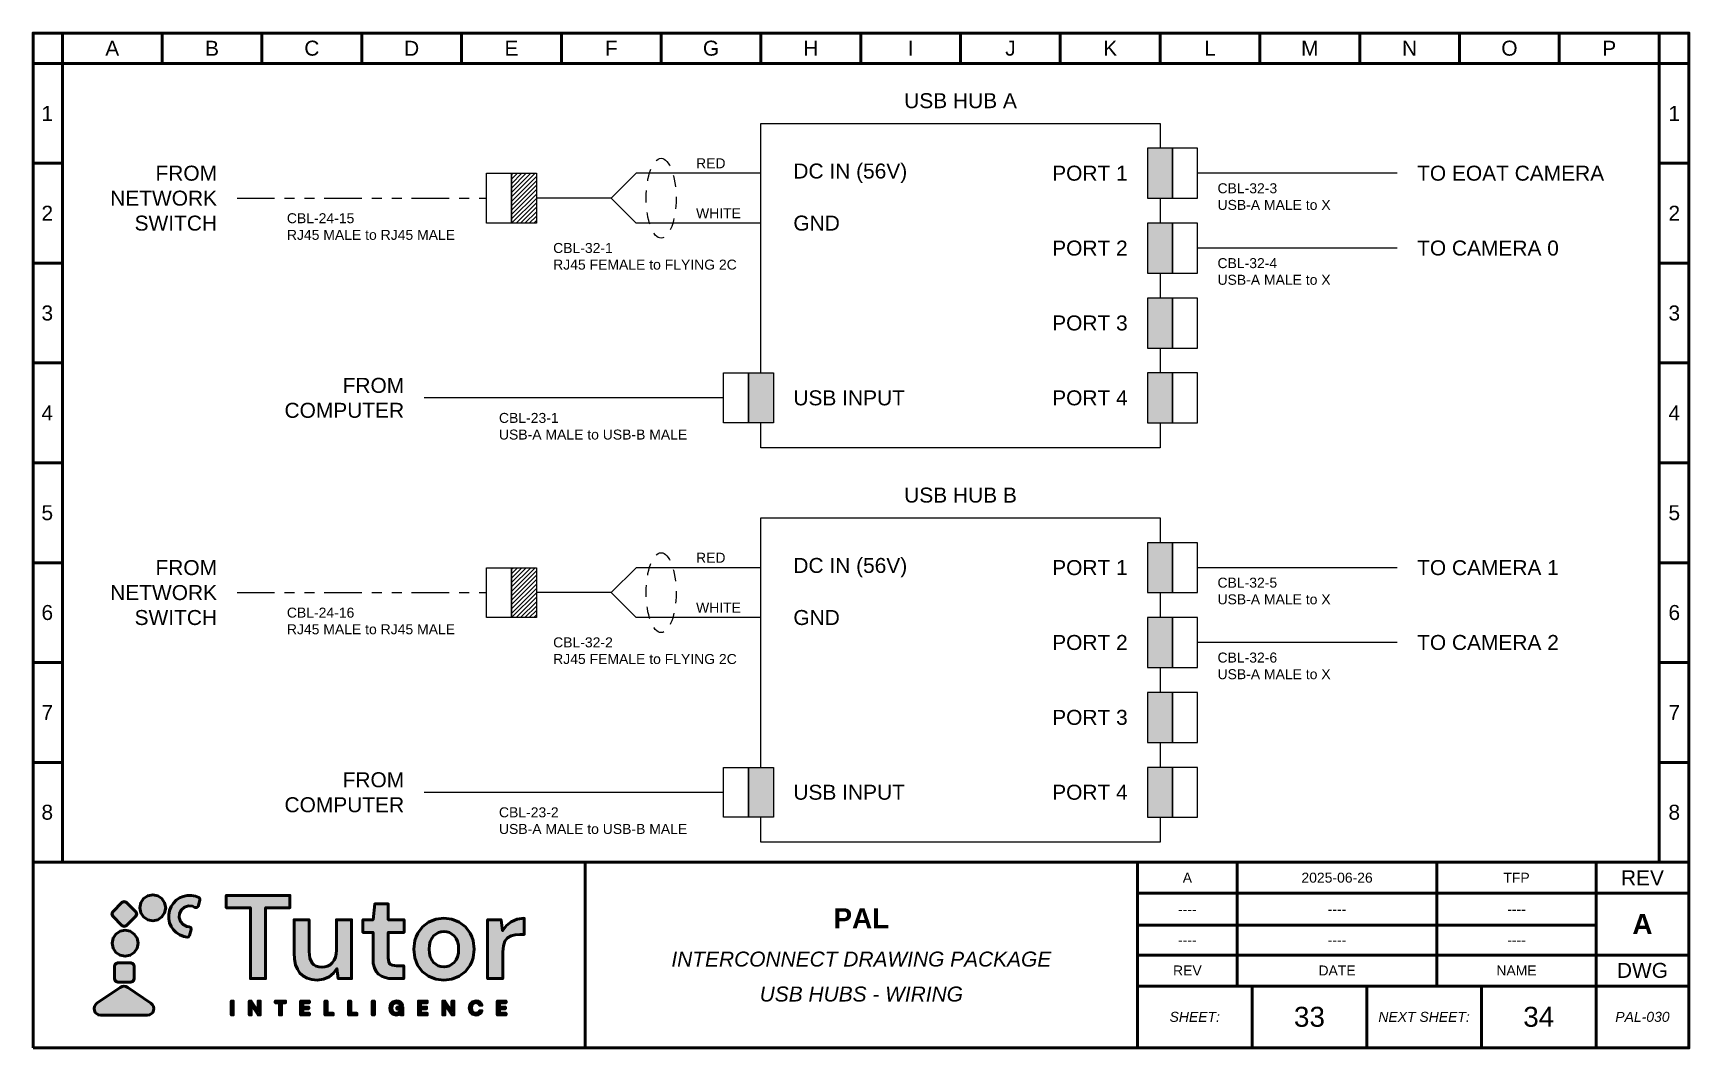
# Paper-space layout 'PAL-033' of a CAD drawing. Header units: inches. Extents: x 0 to 16.6, y 0 to 10.2.
# The model-space entities are those that its viewports show. They can reach past a viewport. Long polylines and large blocks are cut down to what shows.
import ezdxf

# ---------------------------------------------------------------- set-up
doc = ezdxf.new("R2010")
doc.units = ezdxf.units.IN
doc.header["$MEASUREMENT"] = 0
for name, pattern in [('ACAD_ISO02W100', [15, 12, -3]), ('ACAD_ISO03W100', [30, 12, -18]), ('PHANTOM', [2.5, 1.25, -0.25, 0.25, -0.25, 0.25, -0.25])]:
    doc.linetypes.add(name, pattern=pattern)
doc.layers.add('Layer 1', color=7, linetype='Continuous')
doc.styles.get("Standard").update_dxf_attribs({"font": 'arial.ttf'})

msp = doc.modelspace()

# ---------------------------------------------------------------- hatches: boundary and pattern name
h = msp.add_hatch(color=3)
h.dxf.hatch_style = 1
h.paths.add_polyline_path([(57.27, 24.521), (57.02, 24.521), (57.02, 24.021), (57.27, 24.021)])
h.paths.add_polyline_path([(61.27, 24.521), (61.02, 24.521), (61.02, 24.021), (61.27, 24.021)])
h.paths.add_polyline_path([(61.27, 25.271), (61.02, 25.271), (61.02, 24.771), (61.27, 24.771)])
h.paths.add_polyline_path([(61.27, 26.021), (61.02, 26.021), (61.02, 25.521), (61.27, 25.521)])
h.paths.add_polyline_path([(61.27, 26.771), (61.02, 26.771), (61.02, 26.271), (61.27, 26.271)])
h = msp.add_hatch()
h.set_pattern_fill('ANSI31', color=5, scale=0.25)
h.set_pattern_definition([(45, (39.25, 2.271257), (-0.022097087, 0.022097087), [])])
h.paths.add_polyline_path([(54.895, 26.521), (54.645, 26.521), (54.645, 26.021), (54.895, 26.021)])
h = msp.add_hatch(color=3)
h.dxf.hatch_style = 1
h.paths.add_polyline_path([(57.27, 20.571), (57.02, 20.571), (57.02, 20.071), (57.27, 20.071)])
h.paths.add_polyline_path([(61.27, 20.571), (61.02, 20.571), (61.02, 20.071), (61.27, 20.071)])
h.paths.add_polyline_path([(61.27, 21.321), (61.02, 21.321), (61.02, 20.821), (61.27, 20.821)])
h.paths.add_polyline_path([(61.27, 22.071), (61.02, 22.071), (61.02, 21.571), (61.27, 21.571)])
h.paths.add_polyline_path([(61.27, 22.821), (61.02, 22.821), (61.02, 22.321), (61.27, 22.321)])
h = msp.add_hatch()
h.set_pattern_fill('ANSI31', color=5, scale=0.25)
h.set_pattern_definition([(45, (39.25, -1.678743), (-0.022097087, 0.022097087), [])])
h.paths.add_polyline_path([(54.895, 22.571), (54.645, 22.571), (54.645, 22.071), (54.895, 22.071)])

# ---------------------------------------------------------------- linework, layer by layer
at = {"color": 3}
for p, q in [((55.645, 26.271), (55.895, 26.521)), ((57.145, 26.521), (55.895, 26.521)), ((63.52, 26.521), (61.52, 26.521)), ((55.645, 26.271), (54.895, 26.271)), ((55.645, 26.271), (55.895, 26.021)), ((57.145, 26.021), (55.895, 26.021)), ((63.52, 25.771), (61.52, 25.771)), ((56.77, 24.271), (53.77, 24.271)), ((55.645, 22.321), (55.895, 22.571)), ((57.145, 22.571), (55.895, 22.571)), ((63.52, 22.571), (61.52, 22.571)), ((55.645, 22.321), (54.895, 22.321)), ((55.645, 22.321), (55.895, 22.071)), ((57.145, 22.071), (55.895, 22.071)), ((63.52, 21.821), (61.52, 21.821)), ((56.77, 20.321), (53.77, 20.321))]:
    msp.add_line(p, q, dxfattribs=at)
at = {"color": 5, "linetype": 'PHANTOM', "ltscale": 0.3}
for p, q in [((51.895, 26.271), (54.395, 26.271)), ((51.895, 22.321), (54.395, 22.321))]:
    msp.add_line(p, q, dxfattribs=at)
at = {"linetype": 'ACAD_ISO03W100', "ltscale": 0.02}
msp.add_lwpolyline([(50.145, 27.621), (66.145, 27.621), (66.145, 19.621), (50.145, 19.621)], close=True, dxfattribs=at)
for points in [[(57.145, 24.521), (57.145, 27.021), (61.145, 27.021), (61.145, 26.771)], [(61.145, 26.271), (61.145, 26.021)], [(61.145, 25.521), (61.145, 25.271)], [(61.145, 24.771), (61.145, 24.521)], [(61.145, 24.021), (61.145, 23.771), (57.145, 23.771), (57.145, 24.021)], [(57.145, 20.571), (57.145, 23.071), (61.145, 23.071), (61.145, 22.821)], [(61.145, 22.321), (61.145, 22.071)], [(61.145, 21.571), (61.145, 21.321)], [(61.145, 20.821), (61.145, 20.571)], [(61.145, 20.071), (61.145, 19.821), (57.145, 19.821), (57.145, 20.071)]]:
    msp.add_lwpolyline(points)
at = {"color": 3}
for points in [[(61.27, 26.771), (61.02, 26.771), (61.02, 26.271), (61.27, 26.271)], [(61.52, 26.771), (61.27, 26.771), (61.27, 26.271), (61.52, 26.271)], [(61.27, 26.021), (61.02, 26.021), (61.02, 25.521), (61.27, 25.521)], [(61.52, 26.021), (61.27, 26.021), (61.27, 25.521), (61.52, 25.521)], [(61.27, 25.271), (61.02, 25.271), (61.02, 24.771), (61.27, 24.771)], [(61.52, 25.271), (61.27, 25.271), (61.27, 24.771), (61.52, 24.771)], [(56.77, 24.521), (57.02, 24.521), (57.02, 24.021), (56.77, 24.021)], [(57.02, 24.521), (57.27, 24.521), (57.27, 24.021), (57.02, 24.021)], [(61.27, 24.521), (61.02, 24.521), (61.02, 24.021), (61.27, 24.021)], [(61.52, 24.521), (61.27, 24.521), (61.27, 24.021), (61.52, 24.021)], [(61.27, 22.821), (61.02, 22.821), (61.02, 22.321), (61.27, 22.321)], [(61.52, 22.821), (61.27, 22.821), (61.27, 22.321), (61.52, 22.321)], [(61.27, 22.071), (61.02, 22.071), (61.02, 21.571), (61.27, 21.571)], [(61.52, 22.071), (61.27, 22.071), (61.27, 21.571), (61.52, 21.571)], [(61.27, 21.321), (61.02, 21.321), (61.02, 20.821), (61.27, 20.821)], [(61.52, 21.321), (61.27, 21.321), (61.27, 20.821), (61.52, 20.821)], [(56.77, 20.571), (57.02, 20.571), (57.02, 20.071), (56.77, 20.071)], [(57.02, 20.571), (57.27, 20.571), (57.27, 20.071), (57.02, 20.071)], [(61.27, 20.571), (61.02, 20.571), (61.02, 20.071), (61.27, 20.071)], [(61.52, 20.571), (61.27, 20.571), (61.27, 20.071), (61.52, 20.071)]]:
    msp.add_lwpolyline(points, close=True, dxfattribs=at)
at = {"color": 5}
for points in [[(54.395, 26.521), (54.645, 26.521), (54.645, 26.021), (54.395, 26.021)], [(54.645, 26.521), (54.895, 26.521), (54.895, 26.021), (54.645, 26.021)], [(54.395, 22.571), (54.645, 22.571), (54.645, 22.071), (54.395, 22.071)], [(54.645, 22.571), (54.895, 22.571), (54.895, 22.071), (54.645, 22.071)]]:
    msp.add_lwpolyline(points, close=True, dxfattribs=at)
at = {"linetype": 'ACAD_ISO02W100', "ltscale": 0.01}
for centre in [(56.145, 26.271), (56.145, 22.321)]:
    msp.add_ellipse(centre, major_axis=(0, 0.4), ratio=0.375, dxfattribs=at)

# ---------------------------------------------------------------- texts
at = {"color": 3, "char_height": 0.15}
for s, width, heights, insert, attachment_point in [('{\\C256;USB HUB A}', 3.7554, [0.155], (59.145, 27.171), 8), ('{\\C256;DC IN (56V)}', 1.28151, [0], (57.47, 26.521), 4), ('{\\C256;PORT 1}', 1.28151, [0], (60.82, 26.521), 6), ('{\\C256;GND}', 1.28151, [0], (57.47, 26.021), 4), ('{\\C256;PORT 2}', 1.28151, [0], (60.82, 25.771), 6), ('{\\C256;PORT 3}', 1.28151, [0], (60.82, 25.021), 6), ('{\\C256;USB INPUT}', 1.28151, [0], (57.47, 24.271), 4), ('{\\C256;PORT 4}', 1.28151, [0], (60.82, 24.271), 6), ('{\\C256;USB HUB B}', 3.7554, [0.155], (59.145, 23.221), 8), ('{\\C256;DC IN (56V)}', 1.28151, [0], (57.47, 22.571), 4), ('{\\C256;PORT 1}', 1.28151, [0], (60.82, 22.571), 6), ('{\\C256;GND}', 1.28151, [0], (57.47, 22.071), 4), ('{\\C256;PORT 2}', 1.28151, [0], (60.82, 21.821), 6), ('{\\C256;PORT 3}', 1.28151, [0], (60.82, 21.071), 6), ('{\\C256;USB INPUT}', 1.28151, [0], (57.47, 20.321), 4), ('{\\C256;PORT 4}', 1.28151, [0], (60.82, 20.321), 6)]:
    msp.add_mtext_dynamic_manual_height_columns(s, width=width, gutter_width=1, heights=heights, dxfattribs=dict(at, insert=insert, attachment_point=attachment_point))
at = {"color": 3}
for s, insert, char_height, width, attachment_point in [('{\\C256;FROM NETWORK SWITCH}', (51.695, 26.271), 0.15, 1.44525, 6), ('{\\C256;RED}', (56.495, 26.571), 0.1, 4.46392, 7), ('{\\C256;TO EOAT CAMERA}', (63.72, 26.521), 0.15, 1.98417, 4), ('{\\C256;CBL-32-3\\PUSB-A MALE to X}', (61.72, 26.421), 0.1, 4.46392, 1), ('{\\C256;CBL-24-15\\PRJ45 MALE to RJ45 MALE}', (52.395, 26.121), 0.1, 4.46392, 1), ('{\\C256;WHITE}', (56.495, 26.071), 0.1, 4.46392, 7), ('{\\C256;CBL-32-1\\PRJ45 FEMALE to FLYING 2C}', (55.063, 25.823), 0.1, 4.46392, 1), ('{\\C256;TO CAMERA 0}', (63.72, 25.771), 0.15, 1.98417, 4), ('{\\C256;CBL-32-4\\PUSB-A MALE to X}', (61.72, 25.671), 0.1, 4.46392, 1), ('{\\C256;FROM COMPUTER}', (53.57, 24.271), 0.15, 1.44525, 6), ('{\\C256;CBL-23-1\\PUSB-A MALE to USB-B MALE}', (54.52, 24.121), 0.1, 4.46392, 1), ('{\\C256;FROM NETWORK SWITCH}', (51.695, 22.321), 0.15, 1.44525, 6), ('{\\C256;RED}', (56.495, 22.621), 0.1, 4.46392, 7), ('{\\C256;TO CAMERA 1}', (63.72, 22.571), 0.15, 1.98417, 4), ('{\\C256;CBL-32-5\\PUSB-A MALE to X}', (61.72, 22.471), 0.1, 4.46392, 1), ('{\\C256;CBL-24-16\\PRJ45 MALE to RJ45 MALE}', (52.395, 22.171), 0.1, 4.46392, 1), ('{\\C256;WHITE}', (56.495, 22.121), 0.1, 4.46392, 7), ('{\\C256;CBL-32-2\\PRJ45 FEMALE to FLYING 2C}', (55.063, 21.873), 0.1, 4.46392, 1), ('{\\C256;TO CAMERA 2}', (63.72, 21.821), 0.15, 1.98417, 4), ('{\\C256;CBL-32-6\\PUSB-A MALE to X}', (61.72, 21.721), 0.1, 4.46392, 1), ('{\\C256;FROM COMPUTER}', (53.57, 20.321), 0.15, 1.44525, 6), ('{\\C256;CBL-23-2\\PUSB-A MALE to USB-B MALE}', (54.52, 20.171), 0.1, 4.46392, 1)]:
    msp.add_mtext(s, dxfattribs=dict(at, insert=insert, char_height=char_height, width=width, attachment_point=attachment_point))

psp = doc.layouts.new('PAL-033')

# ---------------------------------------------------------------- hatches: boundary and pattern name
at = {"lineweight": 50, "true_color": 0x347eec}
h = psp.add_hatch(color=150, dxfattribs=at)
h.dxf.hatch_style = 1
h.paths.add_polyline_path([(1.153, 0.337), (1.175, 0.34), (1.194, 0.35), (1.208, 0.365), (1.216, 0.383), (1.219, 0.403), (1.216, 0.423), (1.207, 0.441), (1.19, 0.457), (0.958, 0.616), (0.94, 0.625), (0.92, 0.628), (0.901, 0.625), (0.883, 0.616), (0.65, 0.457), (0.634, 0.441), (0.624, 0.423), (0.621, 0.403), (0.625, 0.383), (0.633, 0.365), (0.647, 0.35), (0.665, 0.34), (0.688, 0.337)])
h.paths.add_polyline_path([(0.859, 0.863), (0.836, 0.853), (0.826, 0.83), (0.826, 0.701), (0.836, 0.678), (0.859, 0.668), (0.988, 0.668), (1.012, 0.678), (1.021, 0.701), (1.021, 0.83), (1.012, 0.853), (0.988, 0.863)])
h.paths.add_polyline_path([(0.932, 0.928), (0.983, 0.938), (1.024, 0.966), (1.052, 1.008), (1.062, 1.058), (1.052, 1.109), (1.024, 1.15), (0.983, 1.178), (0.932, 1.188), (0.882, 1.178), (0.84, 1.15), (0.812, 1.109), (0.802, 1.058), (0.812, 1.008), (0.84, 0.966), (0.882, 0.938)])
h.paths.add_polyline_path([(1.038, 1.328), (1.048, 1.351), (1.038, 1.374), (0.947, 1.465), (0.924, 1.475), (0.9, 1.465), (0.809, 1.374), (0.8, 1.351), (0.809, 1.328), (0.9, 1.236), (0.924, 1.227), (0.947, 1.236)])
h.paths.add_polyline_path([(1.117, 1.321), (1.158, 1.293), (1.209, 1.283), (1.259, 1.293), (1.301, 1.321), (1.328, 1.362), (1.339, 1.413), (1.328, 1.463), (1.301, 1.505), (1.259, 1.533), (1.209, 1.543), (1.158, 1.533), (1.117, 1.505), (1.089, 1.463), (1.079, 1.413), (1.089, 1.362)])
h.paths.add_polyline_path([(1.37, 1.303), (1.378, 1.263), (1.394, 1.226), (1.417, 1.193), (1.445, 1.164), (1.48, 1.141), (1.519, 1.125), (1.552, 1.118), (1.568, 1.122), (1.577, 1.135), (1.595, 1.197), (1.591, 1.214), (1.575, 1.222), (1.549, 1.226), (1.512, 1.245), (1.486, 1.276), (1.474, 1.315), (1.478, 1.356), (1.497, 1.393), (1.528, 1.419), (1.567, 1.431), (1.608, 1.428), (1.632, 1.417), (1.65, 1.415), (1.663, 1.427), (1.681, 1.489), (1.68, 1.505), (1.669, 1.516), (1.638, 1.528), (1.596, 1.536), (1.555, 1.536), (1.515, 1.527), (1.478, 1.511), (1.444, 1.489), (1.416, 1.46), (1.393, 1.425), (1.377, 1.386), (1.369, 1.344)])
at = {"lineweight": 50, "true_color": 0x000000}
h = psp.add_hatch(color=18, dxfattribs=at)
h.dxf.hatch_style = 1
h.paths.add_polyline_path([(2.34, 1.414), (2.584, 1.414), (2.584, 1.536), (1.946, 1.536), (1.946, 1.414), (2.188, 1.414), (2.188, 0.704), (2.34, 0.704)])
h.paths.add_polyline_path([(2.625, 0.961), (2.628, 0.898), (2.639, 0.843), (2.658, 0.797), (2.684, 0.758), (2.718, 0.728), (2.757, 0.707), (2.803, 0.694), (2.855, 0.689), (2.92, 0.697), (2.975, 0.72), (3.021, 0.757), (3.055, 0.804), (3.067, 0.704), (3.201, 0.704), (3.201, 1.293), (3.049, 1.293), (3.049, 0.989), (3.047, 0.951), (3.039, 0.917), (3.026, 0.888), (3.008, 0.863), (2.986, 0.843), (2.961, 0.829), (2.934, 0.821), (2.904, 0.818), (2.873, 0.82), (2.846, 0.828), (2.824, 0.841), (2.807, 0.858), (2.783, 0.908), (2.776, 0.975), (2.776, 1.293), (2.625, 1.293)])
h.paths.add_polyline_path([(3.416, 0.909), (3.419, 0.856), (3.43, 0.812), (3.447, 0.776), (3.472, 0.749), (3.502, 0.729), (3.537, 0.715), (3.576, 0.706), (3.62, 0.704), (3.724, 0.704), (3.724, 0.833), (3.65, 0.833), (3.611, 0.837), (3.586, 0.849), (3.573, 0.872), (3.568, 0.908), (3.568, 1.166), (3.727, 1.166), (3.727, 1.293), (3.568, 1.293), (3.568, 1.452), (3.434, 1.452), (3.416, 1.293), (3.315, 1.293), (3.315, 1.166), (3.416, 1.166)])
h.paths.add_polyline_path([(3.834, 0.912), (3.863, 0.837), (3.91, 0.775), (3.971, 0.729), (4.045, 0.699), (4.126, 0.689), (4.207, 0.699), (4.279, 0.729), (4.341, 0.775), (4.388, 0.837), (4.405, 0.873), (4.418, 0.912), (4.428, 0.999), (4.418, 1.084), (4.405, 1.123), (4.388, 1.159), (4.341, 1.222), (4.279, 1.268), (4.207, 1.298), (4.127, 1.308), (4.046, 1.298), (3.973, 1.268), (3.912, 1.222), (3.864, 1.159), (3.847, 1.123), (3.834, 1.084), (3.824, 0.999)])
h.paths.add_polyline_path([(3.98, 0.999), (3.982, 1.04), (3.99, 1.076), (4.004, 1.106), (4.023, 1.131), (4.046, 1.15), (4.071, 1.164), (4.098, 1.173), (4.127, 1.176), (4.155, 1.173), (4.182, 1.164), (4.229, 1.131), (4.249, 1.106), (4.262, 1.076), (4.271, 1.04), (4.273, 0.999), (4.271, 0.957), (4.262, 0.921), (4.249, 0.891), (4.229, 0.865), (4.182, 0.832), (4.155, 0.824), (4.126, 0.821), (4.097, 0.824), (4.07, 0.832), (4.023, 0.865), (4.004, 0.891), (3.99, 0.921), (3.982, 0.957)], flags=16)
h.paths.add_polyline_path([(4.564, 0.704), (4.716, 0.704), (4.716, 0.972), (4.722, 1.033), (4.738, 1.078), (4.764, 1.111), (4.8, 1.132), (4.841, 1.143), (4.889, 1.147), (4.932, 1.147), (4.932, 1.308), (4.861, 1.299), (4.801, 1.273), (4.752, 1.234), (4.714, 1.183), (4.7, 1.293), (4.564, 1.293)])
h.paths.add_polyline_path([(1.995, 0.34), (2.016, 0.34), (2.016, 0.479), (1.995, 0.479)])
h.paths.add_polyline_path([(2.196, 0.445), (2.265, 0.34), (2.286, 0.34), (2.286, 0.479), (2.265, 0.479), (2.265, 0.375), (2.196, 0.479), (2.175, 0.479), (2.175, 0.34), (2.196, 0.34)])
h.paths.add_polyline_path([(2.478, 0.34), (2.499, 0.34), (2.499, 0.462), (2.54, 0.462), (2.54, 0.479), (2.437, 0.479), (2.437, 0.462), (2.478, 0.462)])
h.paths.add_polyline_path([(2.69, 0.34), (2.778, 0.34), (2.778, 0.357), (2.711, 0.357), (2.711, 0.402), (2.772, 0.402), (2.772, 0.419), (2.711, 0.419), (2.711, 0.462), (2.778, 0.462), (2.778, 0.479), (2.69, 0.479)])
h.paths.add_polyline_path([(2.934, 0.34), (3.018, 0.34), (3.018, 0.357), (2.955, 0.357), (2.955, 0.479), (2.934, 0.479)])
h.paths.add_polyline_path([(3.171, 0.34), (3.255, 0.34), (3.255, 0.357), (3.192, 0.357), (3.192, 0.479), (3.171, 0.479)])
h.paths.add_polyline_path([(3.409, 0.34), (3.43, 0.34), (3.43, 0.479), (3.409, 0.479)])
h = psp.add_hatch(color=18, dxfattribs=at)
h.dxf.hatch_style = 1
h.paths.add_polyline_path([(3.606, 0.409), (3.609, 0.431), (3.618, 0.448), (3.633, 0.458), (3.652, 0.462), (3.676, 0.456), (3.689, 0.438), (3.713, 0.438), (3.705, 0.456), (3.692, 0.47), (3.674, 0.479), (3.652, 0.481), (3.616, 0.472), (3.592, 0.447), (3.584, 0.409), (3.592, 0.372), (3.615, 0.347), (3.649, 0.338), (3.676, 0.344), (3.694, 0.361), (3.696, 0.34), (3.715, 0.34), (3.715, 0.416), (3.656, 0.416), (3.656, 0.399), (3.694, 0.399), (3.681, 0.368), (3.669, 0.36), (3.65, 0.357), (3.632, 0.36), (3.618, 0.37), (3.609, 0.387)])
h = psp.add_hatch(color=18, dxfattribs=at)
h.dxf.hatch_style = 1
h.paths.add_polyline_path([(3.892, 0.402), (3.953, 0.402), (3.953, 0.419), (3.892, 0.419), (3.892, 0.462), (3.959, 0.462), (3.959, 0.479), (3.871, 0.479), (3.871, 0.34), (3.959, 0.34), (3.959, 0.357), (3.892, 0.357)])
h.paths.add_polyline_path([(4.115, 0.34), (4.136, 0.34), (4.136, 0.445), (4.206, 0.34), (4.227, 0.34), (4.227, 0.479), (4.206, 0.479), (4.206, 0.375), (4.136, 0.479), (4.115, 0.479)])
h.paths.add_polyline_path([(4.402, 0.41), (4.405, 0.432), (4.415, 0.448), (4.429, 0.459), (4.447, 0.463), (4.472, 0.455), (4.484, 0.436), (4.507, 0.436), (4.5, 0.455), (4.487, 0.47), (4.47, 0.478), (4.448, 0.481), (4.412, 0.472), (4.389, 0.447), (4.381, 0.41), (4.389, 0.372), (4.412, 0.347), (4.448, 0.338), (4.47, 0.341), (4.487, 0.35), (4.5, 0.364), (4.507, 0.382), (4.484, 0.382), (4.472, 0.364), (4.447, 0.357), (4.429, 0.36), (4.415, 0.371), (4.405, 0.388)])
h.paths.add_polyline_path([(4.661, 0.34), (4.749, 0.34), (4.749, 0.357), (4.682, 0.357), (4.682, 0.402), (4.743, 0.402), (4.743, 0.419), (4.682, 0.419), (4.682, 0.462), (4.749, 0.462), (4.749, 0.479), (4.661, 0.479)])

# ---------------------------------------------------------------- linework, layer by layer
at = {"lineweight": 50}
for p, q in [((0.303, 9.869), (0.303, 10.173)), ((1.303, 10.173), (1.303, 9.869)), ((2.303, 10.173), (2.303, 9.869)), ((3.303, 10.173), (3.303, 9.869)), ((4.303, 10.173), (4.303, 9.869)), ((5.303, 10.173), (5.303, 9.869)), ((6.303, 10.173), (6.303, 9.869)), ((7.303, 10.173), (7.303, 9.869)), ((8.303, 10.173), (8.303, 9.869)), ((9.303, 10.173), (9.303, 9.869)), ((10.303, 10.173), (10.303, 9.869)), ((11.303, 10.173), (11.303, 9.869)), ((12.303, 10.173), (12.303, 9.869)), ((13.303, 10.173), (13.303, 9.869)), ((14.303, 10.173), (14.303, 9.869)), ((15.303, 10.173), (15.303, 9.869)), ((16.303, 9.869), (16.303, 10.173)), ((0.303, 9.869), (0.01, 9.869)), ((16.303, 9.869), (16.303, 1.869)), ((16.303, 9.869), (16.601, 9.869)), ((0.303, 8.869), (0.01, 8.869)), ((16.601, 8.869), (16.303, 8.869)), ((0.303, 7.869), (0.01, 7.869)), ((16.601, 7.869), (16.303, 7.869)), ((0.303, 6.869), (0.01, 6.869)), ((16.601, 6.869), (16.303, 6.869)), ((0.303, 5.869), (0.01, 5.869)), ((16.601, 5.869), (16.303, 5.869)), ((0.303, 4.869), (0.01, 4.869)), ((16.601, 4.869), (16.303, 4.869)), ((0.303, 3.869), (0.01, 3.869)), ((16.601, 3.869), (16.303, 3.869)), ((0.303, 2.869), (0.01, 2.869)), ((16.601, 2.869), (16.303, 2.869)), ((16.601, 1.869), (0.01, 1.869)), ((5.543, 0.01), (5.543, 1.869)), ((11.076, 0.01), (11.076, 1.869)), ((12.076, 0.629), (12.076, 1.869)), ((14.076, 0.629), (14.076, 1.869)), ((15.672, 1.869), (15.672, 0.01)), ((15.672, 1.869), (16.601, 1.869)), ((11.076, 1.559), (15.672, 1.559)), ((15.672, 1.559), (16.601, 1.559)), ((11.076, 1.239), (15.672, 1.239)), ((11.076, 0.94), (15.672, 0.94)), ((16.601, 0.94), (15.672, 0.94)), ((11.076, 0.629), (15.672, 0.629)), ((12.225, 0.01), (12.225, 0.629)), ((13.374, 0.01), (13.374, 0.629)), ((14.523, 0.01), (14.523, 0.629)), ((15.672, 0.629), (16.601, 0.629))]:
    psp.add_line(p, q, dxfattribs=at)
psp.add_lwpolyline([(0.01, 0.01), (16.601, 0.01), (16.601, 10.173), (0.01, 10.173)], close=True, dxfattribs=at)
psp.add_lwpolyline([(16.303, 1.869), (16.303, 9.869), (0.303, 9.869), (0.303, 1.869)], dxfattribs=at)
at = {"layer": 'Layer 1', "color": 150, "lineweight": 50, "true_color": 0x347eec}
for points in [[(1.339, 1.413), (1.328, 1.463), (1.301, 1.505), (1.259, 1.533), (1.209, 1.543), (1.158, 1.533), (1.117, 1.505), (1.089, 1.463), (1.079, 1.413), (1.089, 1.362), (1.117, 1.321), (1.158, 1.293), (1.209, 1.283), (1.259, 1.293), (1.301, 1.321), (1.328, 1.362), (1.339, 1.413), (1.339, 1.413)], [(1.577, 1.135), (1.568, 1.122), (1.552, 1.118), (1.519, 1.125), (1.48, 1.141), (1.445, 1.164), (1.417, 1.193), (1.394, 1.226), (1.378, 1.263), (1.37, 1.303), (1.369, 1.344), (1.377, 1.386), (1.393, 1.425), (1.416, 1.46), (1.444, 1.489), (1.478, 1.511), (1.515, 1.527), (1.555, 1.536), (1.596, 1.536), (1.638, 1.528), (1.669, 1.516), (1.68, 1.505), (1.681, 1.489), (1.663, 1.427), (1.65, 1.415), (1.632, 1.417), (1.608, 1.428), (1.567, 1.431), (1.528, 1.419), (1.497, 1.393), (1.478, 1.356), (1.474, 1.315), (1.486, 1.276), (1.512, 1.245), (1.549, 1.226), (1.575, 1.222), (1.591, 1.214), (1.595, 1.197), (1.577, 1.135), (1.577, 1.135)], [(0.9, 1.236), (0.924, 1.227), (0.947, 1.236), (1.038, 1.328), (1.048, 1.351), (1.038, 1.374), (0.947, 1.465), (0.924, 1.475), (0.9, 1.465), (0.809, 1.374), (0.8, 1.351), (0.809, 1.328), (0.9, 1.236), (0.9, 1.236)], [(1.062, 1.058), (1.052, 1.109), (1.024, 1.15), (0.983, 1.178), (0.932, 1.188), (0.882, 1.178), (0.84, 1.15), (0.812, 1.109), (0.802, 1.058), (0.812, 1.008), (0.84, 0.966), (0.882, 0.938), (0.932, 0.928), (0.983, 0.938), (1.024, 0.966), (1.052, 1.008), (1.062, 1.058), (1.062, 1.058)], [(0.826, 0.701), (0.836, 0.678), (0.859, 0.668), (0.988, 0.668), (1.012, 0.678), (1.021, 0.701), (1.021, 0.83), (1.012, 0.853), (0.988, 0.863), (0.859, 0.863), (0.836, 0.853), (0.826, 0.83), (0.826, 0.701), (0.826, 0.701)], [(0.883, 0.616), (0.901, 0.625), (0.92, 0.628), (0.94, 0.625), (0.958, 0.616), (1.19, 0.457), (1.207, 0.441), (1.216, 0.423), (1.219, 0.403), (1.216, 0.383), (1.208, 0.365), (1.194, 0.35), (1.175, 0.34), (1.153, 0.337), (0.688, 0.337), (0.665, 0.34), (0.647, 0.35), (0.633, 0.365), (0.625, 0.383), (0.621, 0.403), (0.624, 0.423), (0.634, 0.441), (0.65, 0.457), (0.883, 0.616), (0.883, 0.616)]]:
    psp.add_lwpolyline(points, close=True, dxfattribs=at)
at = {"layer": 'Layer 1', "color": 7, "lineweight": 50}
for points in [[(2.188, 0.704), (2.188, 1.414), (1.946, 1.414), (1.946, 1.536), (2.584, 1.536), (2.584, 1.414), (2.34, 1.414), (2.34, 0.704), (2.188, 0.704), (2.188, 0.704)], [(3.62, 0.704), (3.576, 0.706), (3.537, 0.715), (3.502, 0.729), (3.472, 0.749), (3.447, 0.776), (3.43, 0.812), (3.419, 0.856), (3.416, 0.909), (3.416, 1.166), (3.315, 1.166), (3.315, 1.293), (3.416, 1.293), (3.434, 1.452), (3.568, 1.452), (3.568, 1.293), (3.727, 1.293), (3.727, 1.166), (3.568, 1.166), (3.568, 0.908), (3.573, 0.872), (3.586, 0.849), (3.611, 0.837), (3.65, 0.833), (3.724, 0.833), (3.724, 0.704), (3.62, 0.704), (3.62, 0.704)], [(2.855, 0.689), (2.803, 0.694), (2.757, 0.707), (2.718, 0.728), (2.684, 0.758), (2.658, 0.797), (2.639, 0.843), (2.628, 0.898), (2.625, 0.961), (2.625, 1.293), (2.776, 1.293), (2.776, 0.975), (2.783, 0.908), (2.807, 0.858), (2.824, 0.841), (2.846, 0.828), (2.873, 0.82), (2.904, 0.818), (2.934, 0.821), (2.961, 0.829), (2.986, 0.843), (3.008, 0.863), (3.026, 0.888), (3.039, 0.917), (3.047, 0.951), (3.049, 0.989), (3.049, 1.293), (3.201, 1.293), (3.201, 0.704), (3.067, 0.704), (3.055, 0.804), (3.021, 0.757), (2.975, 0.72), (2.92, 0.697), (2.855, 0.689), (2.855, 0.689)], [(4.126, 0.689), (4.045, 0.699), (3.971, 0.729), (3.91, 0.775), (3.863, 0.837), (3.834, 0.912), (3.824, 0.999), (3.834, 1.084), (3.847, 1.123), (3.864, 1.159), (3.912, 1.222), (3.973, 1.268), (4.046, 1.298), (4.127, 1.308), (4.207, 1.298), (4.279, 1.268), (4.341, 1.222), (4.388, 1.159), (4.405, 1.123), (4.418, 1.084), (4.428, 0.999), (4.418, 0.912), (4.405, 0.873), (4.388, 0.837), (4.341, 0.775), (4.279, 0.729), (4.207, 0.699), (4.126, 0.689), (4.126, 0.689)], [(4.126, 0.821), (4.155, 0.824), (4.182, 0.832), (4.229, 0.865), (4.249, 0.891), (4.262, 0.921), (4.271, 0.957), (4.273, 0.999), (4.271, 1.04), (4.262, 1.076), (4.249, 1.106), (4.229, 1.131), (4.182, 1.164), (4.155, 1.173), (4.127, 1.176), (4.098, 1.173), (4.071, 1.164), (4.046, 1.15), (4.023, 1.131), (4.004, 1.106), (3.99, 1.076), (3.982, 1.04), (3.98, 0.999), (3.982, 0.957), (3.99, 0.921), (4.004, 0.891), (4.023, 0.865), (4.07, 0.832), (4.097, 0.824), (4.126, 0.821), (4.126, 0.821)], [(4.564, 0.704), (4.564, 1.293), (4.7, 1.293), (4.714, 1.183), (4.752, 1.234), (4.801, 1.273), (4.861, 1.299), (4.932, 1.308), (4.932, 1.147), (4.889, 1.147), (4.841, 1.143), (4.8, 1.132), (4.764, 1.111), (4.738, 1.078), (4.722, 1.033), (4.716, 0.972), (4.716, 0.704), (4.564, 0.704), (4.564, 0.704)], [(1.995, 0.34), (1.995, 0.479), (2.016, 0.479), (2.016, 0.34), (1.995, 0.34), (1.995, 0.34)], [(2.175, 0.34), (2.175, 0.479), (2.196, 0.479), (2.265, 0.375), (2.265, 0.479), (2.286, 0.479), (2.286, 0.34), (2.265, 0.34), (2.196, 0.445), (2.196, 0.34), (2.175, 0.34), (2.175, 0.34)], [(2.478, 0.34), (2.478, 0.462), (2.437, 0.462), (2.437, 0.479), (2.54, 0.479), (2.54, 0.462), (2.499, 0.462), (2.499, 0.34), (2.478, 0.34), (2.478, 0.34)], [(2.69, 0.34), (2.69, 0.479), (2.778, 0.479), (2.778, 0.462), (2.711, 0.462), (2.711, 0.419), (2.772, 0.419), (2.772, 0.402), (2.711, 0.402), (2.711, 0.357), (2.778, 0.357), (2.778, 0.34), (2.69, 0.34), (2.69, 0.34)], [(2.934, 0.34), (2.934, 0.479), (2.955, 0.479), (2.955, 0.357), (3.018, 0.357), (3.018, 0.34), (2.934, 0.34), (2.934, 0.34)], [(3.171, 0.34), (3.171, 0.479), (3.192, 0.479), (3.192, 0.357), (3.255, 0.357), (3.255, 0.34), (3.171, 0.34), (3.171, 0.34)], [(3.409, 0.34), (3.409, 0.479), (3.43, 0.479), (3.43, 0.34), (3.409, 0.34), (3.409, 0.34)], [(3.649, 0.338), (3.615, 0.347), (3.592, 0.372), (3.584, 0.409), (3.592, 0.447), (3.616, 0.472), (3.652, 0.481), (3.674, 0.479), (3.692, 0.47), (3.705, 0.456), (3.713, 0.438), (3.689, 0.438), (3.676, 0.456), (3.652, 0.462), (3.633, 0.458), (3.618, 0.448), (3.609, 0.431), (3.606, 0.409), (3.609, 0.387), (3.618, 0.37), (3.632, 0.36), (3.65, 0.357), (3.669, 0.36), (3.681, 0.368), (3.694, 0.399), (3.656, 0.399), (3.656, 0.416), (3.715, 0.416), (3.715, 0.34), (3.696, 0.34), (3.694, 0.361), (3.676, 0.344), (3.649, 0.338), (3.649, 0.338)], [(3.871, 0.34), (3.871, 0.479), (3.959, 0.479), (3.959, 0.462), (3.892, 0.462), (3.892, 0.419), (3.953, 0.419), (3.953, 0.402), (3.892, 0.402), (3.892, 0.357), (3.959, 0.357), (3.959, 0.34), (3.871, 0.34), (3.871, 0.34)], [(4.115, 0.34), (4.115, 0.479), (4.136, 0.479), (4.206, 0.375), (4.206, 0.479), (4.227, 0.479), (4.227, 0.34), (4.206, 0.34), (4.136, 0.445), (4.136, 0.34), (4.115, 0.34), (4.115, 0.34)], [(4.448, 0.338), (4.412, 0.347), (4.389, 0.372), (4.381, 0.41), (4.389, 0.447), (4.412, 0.472), (4.448, 0.481), (4.47, 0.478), (4.487, 0.47), (4.5, 0.455), (4.507, 0.436), (4.484, 0.436), (4.472, 0.455), (4.447, 0.463), (4.429, 0.459), (4.415, 0.448), (4.405, 0.432), (4.402, 0.41), (4.405, 0.388), (4.415, 0.371), (4.429, 0.36), (4.447, 0.357), (4.472, 0.364), (4.484, 0.382), (4.507, 0.382), (4.5, 0.364), (4.487, 0.35), (4.47, 0.341), (4.448, 0.338), (4.448, 0.338)], [(4.661, 0.34), (4.661, 0.479), (4.749, 0.479), (4.749, 0.462), (4.682, 0.462), (4.682, 0.419), (4.743, 0.419), (4.743, 0.402), (4.682, 0.402), (4.682, 0.357), (4.749, 0.357), (4.749, 0.34), (4.661, 0.34), (4.661, 0.34)]]:
    psp.add_lwpolyline(points, close=True, dxfattribs=at)

# ---------------------------------------------------------------- texts
at = {"lineweight": 50}
for s, width, heights, insert, char_height, attachment_point in [('\\pxqc;A', 1, [0], (0.303, 10.021), 0.15, 4), ('\\pxqc;B', 1, [0], (1.303, 10.021), 0.15, 4), ('\\pxqc;C', 1, [0], (2.303, 10.021), 0.15, 4), ('\\pxqc;D', 1, [0], (3.303, 10.021), 0.15, 4), ('\\pxqc;E', 1, [0], (4.303, 10.021), 0.15, 4), ('\\pxqc;F', 1, [0], (5.303, 10.021), 0.15, 4), ('\\pxqc;G', 1, [0], (6.303, 10.021), 0.15, 4), ('\\pxqc;H', 1, [0], (7.303, 10.021), 0.15, 4), ('\\pxqc;I', 1, [0], (8.303, 10.021), 0.15, 4), ('\\pxqc;J', 1, [0], (9.303, 10.021), 0.15, 4), ('\\pxqc;K', 1, [0], (10.303, 10.021), 0.15, 4), ('\\pxqc;L', 1, [0], (11.303, 10.021), 0.15, 4), ('\\pxqc;M', 1, [0], (12.303, 10.021), 0.15, 4), ('\\pxqc;N', 1, [0], (13.303, 10.021), 0.15, 4), ('\\pxqc;O', 1, [0], (14.303, 10.021), 0.15, 4), ('\\pxqc;P', 1, [0], (15.303, 10.021), 0.15, 4), ('1', 0.28267, [0.985], (0.152, 9.369), 0.15, 5), ('1', 0.28267, [0.985], (16.455, 9.369), 0.15, 5), ('2', 0.28267, [0.985], (0.152, 8.369), 0.15, 5), ('2', 0.28267, [0.985], (16.455, 8.369), 0.15, 5), ('3', 0.28267, [0.985], (0.152, 7.369), 0.15, 5), ('3', 0.28267, [0.985], (16.455, 7.369), 0.15, 5), ('4', 0.28267, [0.985], (0.152, 6.369), 0.15, 5), ('4', 0.28267, [0.985], (16.455, 6.369), 0.15, 5), ('5', 0.28267, [0.985], (0.152, 5.369), 0.15, 5), ('5', 0.28267, [0.985], (16.455, 5.369), 0.15, 5), ('6', 0.28267, [0.985], (0.152, 4.369), 0.15, 5), ('6', 0.28267, [0.985], (16.455, 4.369), 0.15, 5), ('7', 0.28267, [0.985], (0.152, 3.369), 0.15, 5), ('7', 0.28267, [0.985], (16.455, 3.369), 0.15, 5), ('8', 0.28267, [0.985], (0.152, 2.369), 0.15, 5), ('8', 0.28267, [0.985], (16.455, 2.369), 0.15, 5), ('A', 1, [0], (11.576, 1.714), 0.1, 5), ('2025-06-26', 1, [0], (13.076, 1.714), 0.1, 5), ('TFP', 1, [0], (14.874, 1.714), 0.1, 5), ('REV', 0.54893, [0], (16.136, 1.714), 0.15, 5), ('----', 1, [0], (11.576, 1.397), 0.1, 5), ('----', 1, [0], (13.076, 1.399), 0.1, 5), ('----', 1, [0], (14.874, 1.399), 0.1, 5), ('{\\fArial|b1|i0|c0|p34;A}', 1.04591, [0], (16.136, 1.25), 0.2, 5), ('----', 1, [0], (11.576, 1.09), 0.1, 5), ('----', 1, [0], (13.076, 1.09), 0.1, 5), ('----', 1, [0], (14.874, 1.09), 0.1, 5), ('REV', 1, [0], (11.576, 0.785), 0.1, 5), ('DATE', 2, [0], (13.076, 0.785), 0.1, 5), ('NAME', 1.59557, [0], (14.874, 0.785), 0.1, 5), ('DWG', 0.54893, [0], (16.136, 0.785), 0.15, 5), ('{\\fArial|b0|i1|c0|p34;SHEET:}', 1.04591, [0], (11.65, 0.32), 0.1, 5), ('33', 1.04591, [0], (12.799, 0.32), 0.2, 5), ('{\\fArial|b0|i1|c0|p34;NEXT SHEET:}', 1.04591, [0], (13.948, 0.32), 0.1, 5), ('34', 1.04591, [0], (15.097, 0.32), 0.2, 5), ('{\\fArial|b0|i1|c0|p34;PAL-030}', 1.04591, [0], (16.136, 0.32), 0.1, 5)]:
    psp.add_mtext_dynamic_manual_height_columns(s, width=width, gutter_width=1, heights=heights, dxfattribs=dict(at, insert=insert, char_height=char_height, attachment_point=attachment_point))
at = {"lineweight": 50, "insert": (8.309, 0.94), "char_height": 0.2, "width": 11.15392, "attachment_point": 5}
psp.add_mtext('{\\fArial|b1|i0|c0|p34;PAL}\\P{\\H0.3x;\\P\\fArial|b0|i1|c0|p34;\\H2.5x;INTERCONNECT DRAWING PACKAGE\\P\\H0.4x;\\P\\H2.5x;USB HUBS - WIRING}', dxfattribs=at)

# ---------------------------------------------------------------- viewports
at = {"layer": '0'}
psp.add_viewport(center=(8.303, 5.869), size=(16, 8), view_center_point=(58.145, 23.621), view_height=8, dxfattribs=at)

doc.saveas('drawing.dxf')
